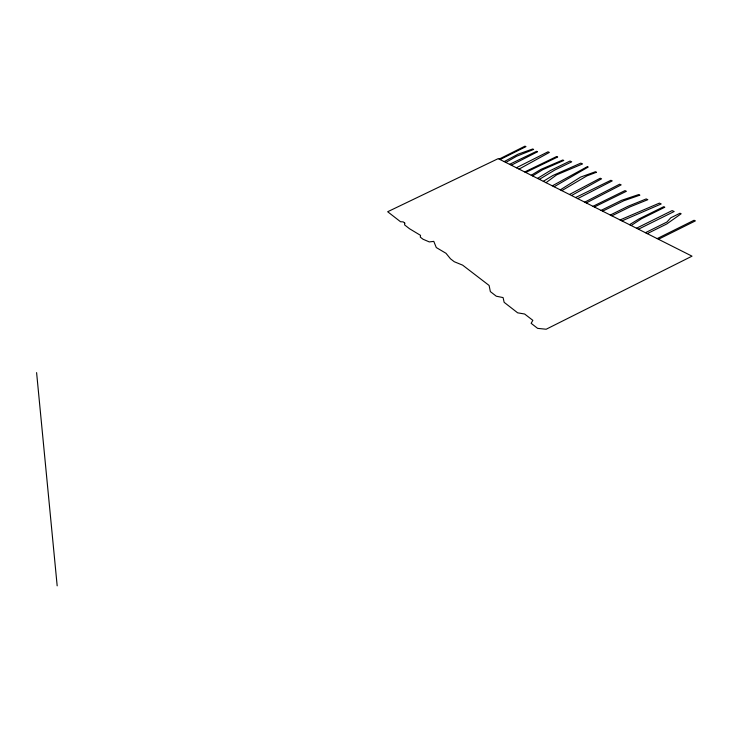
<?xml version="1.0" encoding="UTF-8"?>
<svg xmlns="http://www.w3.org/2000/svg" width="732" height="732" viewBox="0 0 732 732"><rect width="100%" height="100%" fill="white"/><g stroke="black" fill="none" stroke-linecap="round" stroke-linejoin="round"><path stroke-width="1.1" d="M546.008 182.68L556.704 174.82L582.571 163.913L580.787 163.135L552.98 175.451L543.309 181.316M631.158 225.529L641.534 218.731L664.812 207.229L663.686 206.717L638.78 219.033L629.483 224.687M560.309 189.872L580.659 177.062L595.4 171.745L596.516 172.24L586.835 175.909L561.837 190.64M537.517 178.398L550.162 170.648L569.981 161.049L571.729 161.818L554.883 169.98L539.402 179.349M532.567 175.909L542.787 169.659L563.805 160.464L562.762 159.997L541.085 169.312L531.249 175.25M554.115 186.751L588.244 167.024L587.366 166.64L552.303 185.846M505.803 162.44L516.582 156.255L533.665 149.429L532.695 148.989L518.091 154.168L504.156 161.616M499.132 159.082L524.963 146.153L525.988 146.62L500.057 159.549M571.527 195.517L601.576 178.818L600.249 178.224L569.469 194.483M519.052 169.11L549.366 152.421L548.012 151.808L516.389 167.765M511.302 165.212L537.553 151.762L536.574 151.314L509.554 164.325M586.259 202.929L621.166 184.885L619.647 184.208L584.722 202.16M577.685 198.619L612.236 180.895L610.872 180.292L575.553 197.549M657.144 238.614L694.037 220.268L695.4 220.881L658.443 239.263M636.511 228.219L672.122 210.587L674.172 211.511L638.45 229.198M645.414 232.703L666.889 222.052L670.814 217.788L679.991 213.241L681.163 213.771L666.687 224.01L647.271 233.636M594.347 207L626.409 191.272L624.963 190.622L592.975 206.314M601.082 210.395L621.596 200.312L638.633 194.584L639.896 195.151L623.82 200.751L602.619 211.164M610.287 215.025L628.065 206.278L646.173 198.93L647.838 199.68L630.096 206.845L611.87 215.821M524.707 171.956L556.649 156.52L557.702 156.987L525.704 172.459M621.944 220.899L661.206 203.944L659.367 203.121L620.068 219.948M36.6 372.615L57.178 585.847M404.769 223.095L404.595 224.907L409.554 228.759L420.561 235.375L420.278 237.104L422.986 239.208L429.291 241.917L433.783 241.377L436.29 247.553L445.989 253.29L450.509 258.826L454.261 261.727L462.642 265.149L489.104 285.453L490.358 291.601L496.278 296.204L503.085 297.585L504.147 302.325L517.652 312.829L524.624 314.01L532.841 320.332L531.13 323.315L537.627 328.366L546.173 329.235L692.024 256.163L498.218 158.624L387.667 211.74L400.541 221.75L403.195 221.878L404.769 223.095"/></g></svg>
